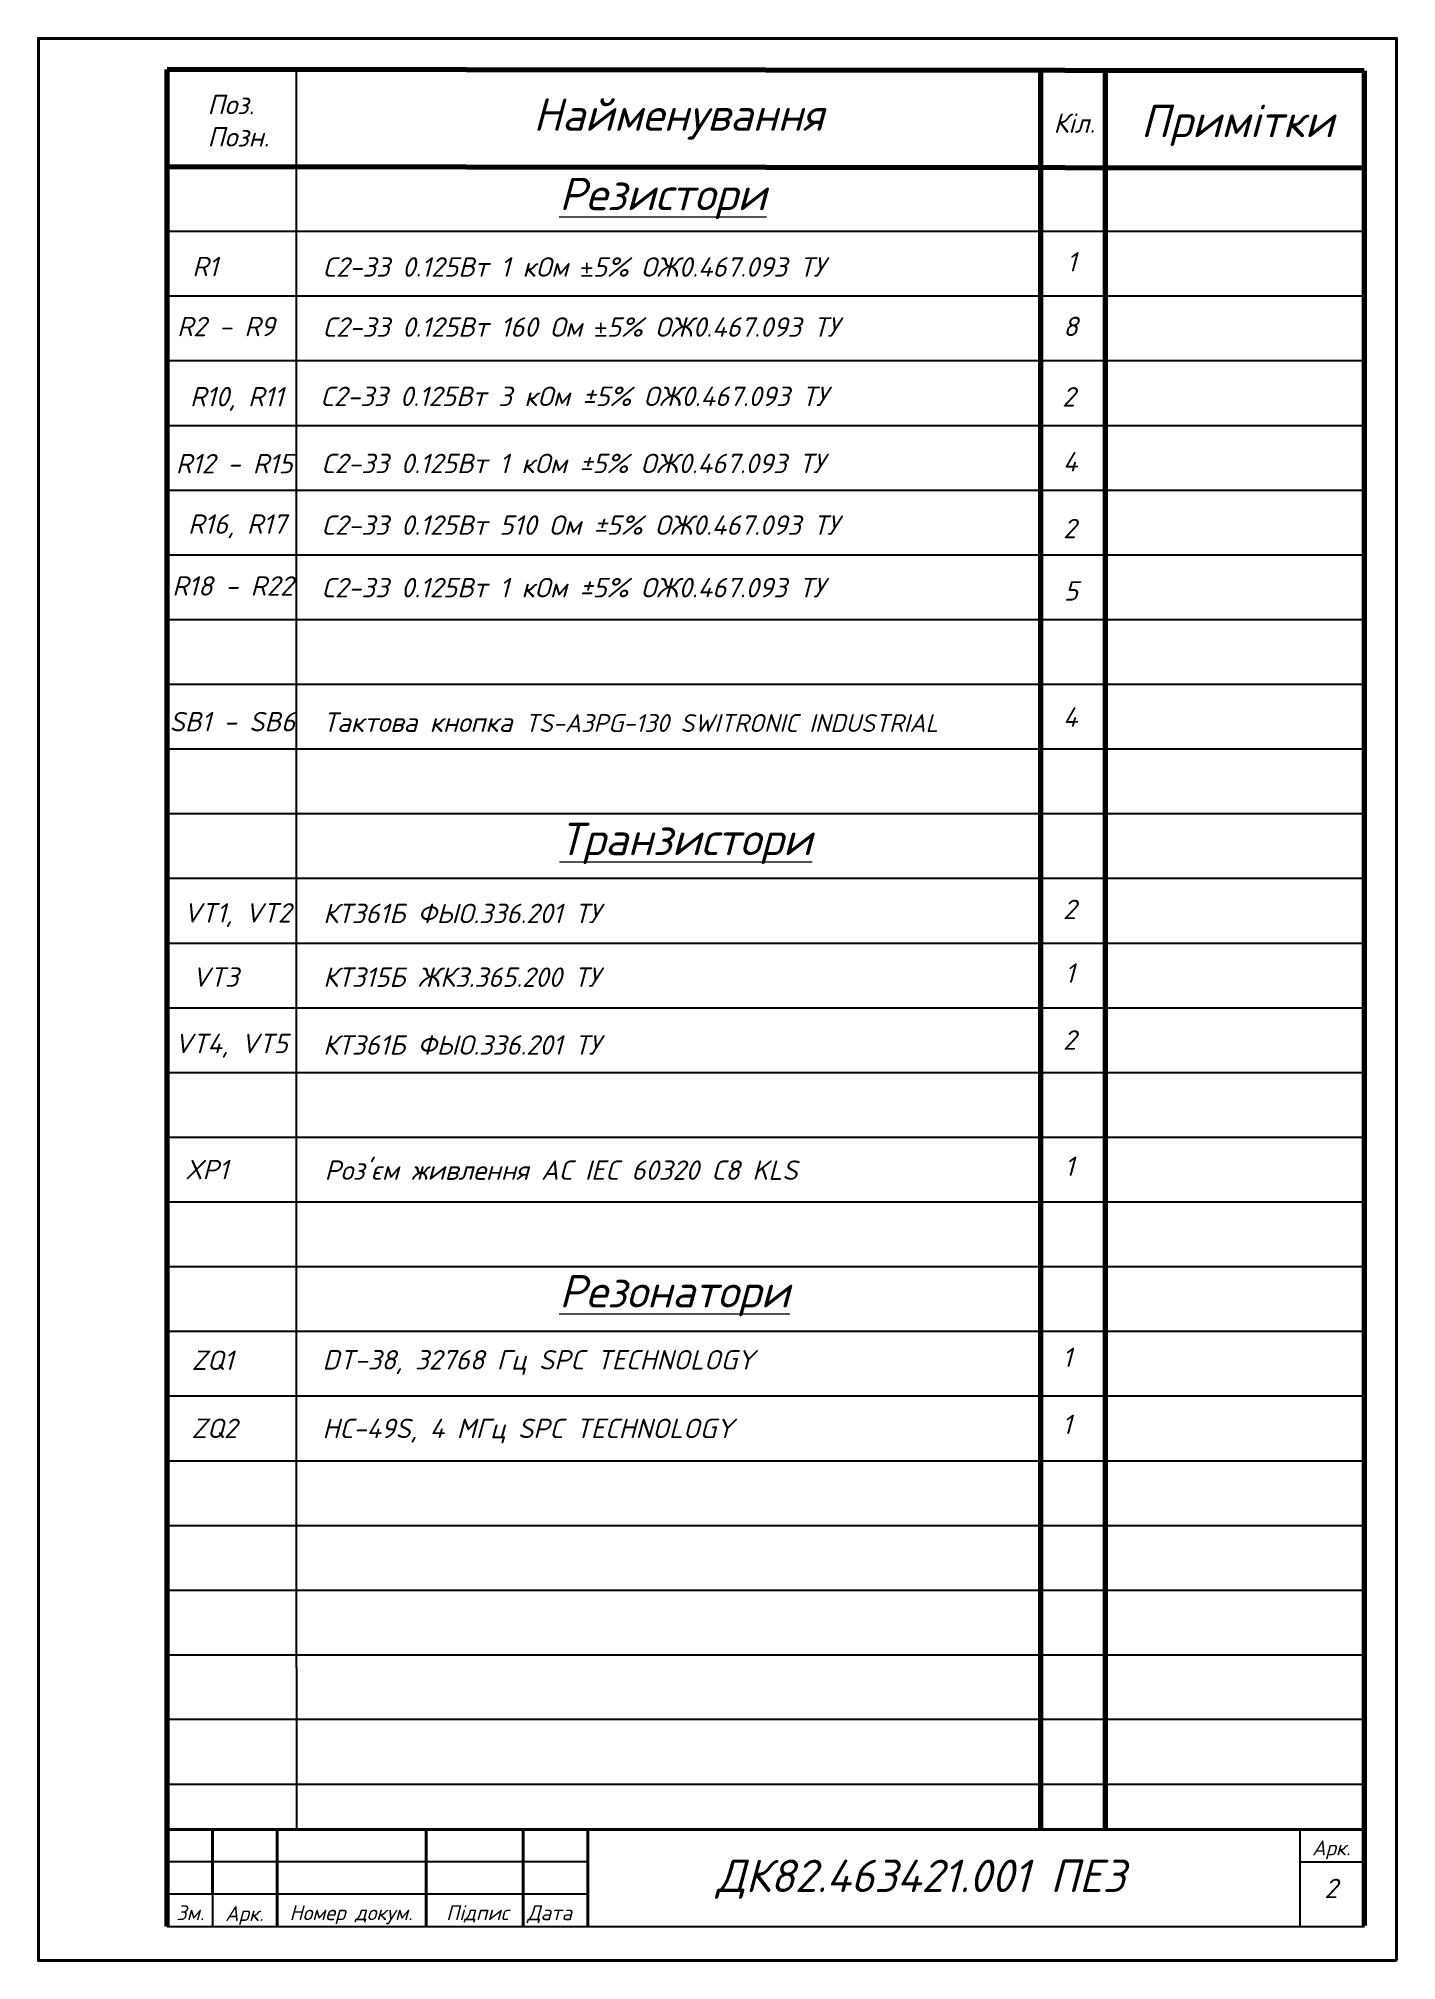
# Paper-space layout 'Лист2' of a CAD drawing. Header units: millimetres. Extents: x 0 to 210, y 0 to 297.
import ezdxf

# ---------------------------------------------------------------- set-up
doc = ezdxf.new("R2010")
doc.units = ezdxf.units.MM
doc.linetypes.add('CENTER', pattern=[50.8, 31.75, -6.35, 6.35, -6.35])
doc.layers.add('Оси', color=7, linetype='CENTER', lineweight=0)
doc.layers.add('Основная', color=7, linetype='Continuous', lineweight=40)
doc.styles.get("Standard").update_dxf_attribs({"font": 'arial.ttf'})
doc.styles.add('стиль1', font='isocpeui.ttf')

psp = doc.layouts.new('Лист2')

# ---------------------------------------------------------------- linework, layer by layer
at = {"lineweight": 70}
for p, q in [((19.89, 5.25), (19.89, 292.25)), ((204.86, 292.05), (19.89, 292.25)), ((154.89, 20.28), (154.89, 292.1)), ((164.89, 20.28), (164.89, 292.09)), ((204.86, 292.05), (204.86, 5.41)), ((19.86, 277.25), (204.86, 277.05))]:
    psp.add_line(p, q, dxfattribs=at)
for p, q in [((39.89, 45.28), (39.89, 292.22)), ((19.86, 267.25), (204.86, 267.25)), ((19.86, 257.25), (204.86, 257.25)), ((19.86, 247.25), (204.86, 247.25)), ((19.86, 237.25), (204.86, 237.25)), ((39.91, 237.22), (43.91, 237.22)), ((19.86, 227.25), (204.86, 227.25)), ((19.87, 217.25), (204.86, 217.25)), ((19.87, 207.25), (204.86, 207.25)), ((19.87, 197.25), (204.86, 197.25)), ((19.87, 187.25), (204.86, 187.25)), ((19.87, 177.25), (204.86, 177.25)), ((19.87, 167.25), (204.86, 167.25)), ((19.87, 157.25), (204.86, 157.25)), ((19.88, 147.25), (204.86, 147.25)), ((19.88, 137.25), (204.86, 137.25)), ((19.88, 127.25), (204.86, 127.25)), ((19.88, 117.25), (204.86, 117.25)), ((19.88, 107.25), (204.86, 107.25)), ((19.88, 97.25), (204.86, 97.25)), ((19.88, 87.25), (204.86, 87.25)), ((19.89, 77.25), (204.86, 77.25)), ((19.89, 67.25), (204.86, 67.25)), ((19.89, 57.25), (204.86, 57.25)), ((19.89, 57.25), (19.89, 47.25)), ((19.89, 47.25), (204.89, 47.25)), ((39.89, 45.28), (39.89, 20.28)), ((204.89, 47.25), (204.89, 37.25)), ((204.89, 37.25), (19.89, 37.25)), ((19.89, 37.25), (19.89, 27.25)), ((19.89, 27.25), (204.89, 27.25)), ((39.89, 20.28), (39.89, 20.28)), ((154.89, 20.28), (154.89, 20.28)), ((164.89, 20.28), (164.89, 20.28)), ((204.89, 20.25), (194.89, 20.25)), ((194.89, 20.25), (194.89, 5.25)), ((194.89, 20.25), (194.89, 15.25)), ((84.89, 15.25), (19.89, 15.25)), ((194.89, 15.25), (204.89, 15.25)), ((204.89, 15.25), (204.89, 15.25)), ((84.89, 10.25), (19.89, 10.25)), ((19.89, 10.25), (19.89, 5.25)), ((26.89, 10.25), (26.89, 5.25)), ((19.89, 5.25), (204.89, 5.25)), ((194.89, 5.25), (194.89, 5.25)), ((204.89, 5.25), (204.89, 5.25))]:
    psp.add_line(p, q)
at = {"layer": 'Основная'}
for p, q in [((19.89, 60.28), (19.89, 5.28)), ((19.89, 20.25), (204.89, 20.25)), ((26.89, 10.25), (26.89, 20.25)), ((36.89, 20.25), (36.89, 5.28)), ((59.89, 5.28), (59.89, 20.25)), ((74.89, 20.25), (74.89, 5.28)), ((84.89, 20.25), (84.89, 5.28))]:
    psp.add_line(p, q, dxfattribs=at)
psp.add_lwpolyline([(209.86, 0), (0, 0), (0, 292), (0, 297), (0, 297.04), (209.86, 297.04), (209.86, 297), (209.86, 0)], dxfattribs=at)

# ---------------------------------------------------------------- texts
at = {"insert": (43.89, 83.74), "char_height": 3, "width": 71.654, "attachment_point": 1}
psp.add_mtext('{\\fISOCPEUR|b0|i1|c0|p34;HC-49S, 4 \\fISOCPEUR|b0|i1|c204|p34;МГц\\fISOCPEUR|b0|i1|c0|p34; SPC TECHNOLOGY\\fISOCPEUR|b0|i1|c204|p34; }', dxfattribs=at)
at = {"lineweight": 80, "insert": (104.75, 15.59), "char_height": 5, "attachment_point": 1, "style": 'стиль1'}
psp.add_mtext_dynamic_manual_height_columns('ДК82.463421.001 ПЕЗ', width=81.8678, gutter_width=12.5, heights=[0], dxfattribs=at)
at = {"layer": 'Оси', "attachment_point": 1, "style": 'стиль1'}
for s, insert, char_height in [('Поз.^JПозн.', (26.11, 288.33), 3), ('Найменування', (76.46, 287.77), 5), ('Кіл.', (156.85, 285.45), 3), ('Примітки', (170.34, 286.78), 5), ('1', (158.61, 154.11), 3), ('1', (158.21, 94.72), 3), ('1', (158.17, 84.37), 3), ('2', (198.7, 12.65), 3), ('Зм.', (21.29, 8.54), 2.3), ('Номер докум.', (38.79, 8.54), 2.3), ('Підпис', (62.99, 8.54), 2.3), ('Дата', (75.52, 8.54), 2.3)]:
    psp.add_mtext(s, dxfattribs=dict(at, insert=insert, char_height=char_height))
at = {"layer": 'Оси', "attachment_point": 1}
for s, insert, char_height in [('{\\fISOCPEUR|b0|i1|c204|p34;\\LРезистори}', (80.46, 275.49), 5), ('{\\fISOCPEUR|b0|i1|c0|p34;R1}', (23.76, 263.29), 3), ('{\\fISOCPEUR|b0|i1|c204|p34;С2-33 0.125Вт 1 кОм \\fArial|b0|i1|c204|p34;\\H0.83333x;±\\fISOCPEUR|b0|i1|c204|p34;\\H1.2x;5% ОЖ0.467.093 ТУ   }', (43.96, 263.22), 3), ('{\\fISOCPEUR|b0|i1|c204|p34;1}', (158.89, 264.02), 3), ('{\\fISOCPEUR|b0|i1|c0|p34;R2\\fISOCPEUR|b0|i1|c204|p34; \\fISOCPEUR|b0|i1|c0|p34;-\\fISOCPEUR|b0|i1|c204|p34; \\fISOCPEUR|b0|i1|c0|p34;R9}', (21.42, 254.02), 3), ('{\\fISOCPEUR|b0|i1|c204|p34;С2-33 0.125Вт 160 Ом \\fArial|b0|i1|c204|p34;\\H0.83333x;±\\fISOCPEUR|b0|i1|c204|p34;\\H1.2x;5% ОЖ0.467.093 ТУ   }', (43.96, 253.94), 3), ('{\\fISOCPEUR|b0|i1|c204|p34;8}', (158.35, 254.04), 3), ('{\\fISOCPEUR|b0|i1|c0|p34;R1\\fISOCPEUR|b0|i1|c204|p34;0, \\fISOCPEUR|b0|i1|c0|p34;R11}', (23.42, 243.18), 3), ('{\\fISOCPEUR|b0|i1|c204|p34;С2-33 0.125Вт 3 кОм ±5% ОЖ0.467.093 ТУ    }', (43.62, 243.23), 3), ('{\\fISOCPEUR|b0|i1|c204|p34;2}', (158.17, 243.16), 3), ('{\\fISOCPEUR|b0|i1|c0|p34;R12 - R15}', (21.23, 232.83), 3), ('{\\fISOCPEUR|b0|i1|c204|p34;С2-33 0.125Вт 1 кОм ±5% ОЖ0.467.093 ТУ   }', (43.77, 232.86), 3), ('{\\fISOCPEUR|b0|i1|c204|p34;4}', (158.3, 233.12), 3), ('{\\fISOCPEUR|b0|i1|c0|p34;R\\fISOCPEUR|b0|i1|c204|p34;1\\fISOCPEUR|b0|i1|c0|p34;6, R17}', (23.12, 223.49), 3), ('{\\fISOCPEUR|b0|i1|c204|p34;С2-33 0.125Вт 510 Ом ±5% ОЖ0.467.093 ТУ   }', (43.79, 223.33), 3), ('{\\fISOCPEUR|b0|i1|c204|p34;2}', (158.32, 222.8), 3), ('{\\fISOCPEUR|b0|i1|c0|p34;R18 - R22}', (20.67, 213.93), 3), ('{\\fISOCPEUR|b0|i1|c204|p34;С2-33 0.125Вт 1 кОм ±5% ОЖ0.467.093 ТУ   }', (43.79, 213.67), 3), ('{\\fISOCPEUR|b0|i1|c204|p34;5}', (158.47, 213.16), 3), ('{\\fISOCPEUR|b0|i1|c204|p34;4}', (158.31, 193.66), 3), ('{\\fISOCPEUR|b0|i1|c204|p34;Тактова кнопка \\H0.91667x;TS-A3PG-130\\fISOCPEUR|b0|i1|c0|p34; SWITRONIC INDUSTRIAL}', (44.01, 192.87), 3), ('{\\fISOCPEUR|b0|i1|c204|p34;\\LТранзистори}', (80.49, 175.82), 5), ('{\\fISOCPEUR|b0|i1|c0|p34;VT1, VT\\fISOCPEUR|b0|i1|c204|p34;2}', (22.42, 163.41), 3), ('{\\fISOCPEUR|b0|i1|c204|p34;2}', (158.32, 163.94), 3), ('{\\fISOCPEUR|b0|i1|c204|p34;КТ361Б ФЫО.336.201 ТУ}', (43.99, 163.32), 3), ('{\\fISOCPEUR|b0|i1|c0|p34;VT\\fISOCPEUR|b0|i1|c204|p34;3}', (23.75, 153.49), 3), ('{\\fISOCPEUR|b0|i1|c204|p34;КТ315Б ЖКЗ.365.200 ТУ}', (43.99, 153.47), 3), ('{\\fISOCPEUR|b0|i1|c204|p34;КТ361Б ФЫО.336.201 ТУ}', (43.99, 142.99), 3), ('{\\fISOCPEUR|b0|i1|c204|p34;2}', (158.31, 143.77), 3), ('{\\fISOCPEUR|b0|i1|c0|p34;XP1}', (22.65, 123.74), 3), ("{\\fISOCPEUR|b0|i1|c204|p34;Роз\\fISOCPEUR|b0|i1|c0|p34;'\\fISOCPEUR|b0|i1|c204|p34;єм живлення \\fISOCPEUR|b0|i1|c0|p34;AC IEC 60320 C8 KLS}", (44.21, 123.65), 3), ('{\\fISOCPEUR|b0|i1|c204|p34;1}', (158.55, 124.26), 3), ('{\\fISOCPEUR|b0|i1|c204|p34;\\LРезонатори}', (80.47, 105.93), 5), ('{\\fISOCPEUR|b0|i1|c0|p34;ZQ1}', (23.65, 94.27), 3), ('{\\fISOCPEUR|b0|i1|c204|p34;DT-38, 32768 Гц\\fISOCPEUR|b0|i1|c0|p34; SPC TECHNOLOGY}', (43.89, 94.34), 3), ('{\\fISOCPEUR|b0|i1|c0|p34;ZQ\\fISOCPEUR|b0|i1|c204|p34;2}', (23.65, 83.75), 3), ('{\\fISOCPEUR|b0|i1|c204|p34;Арк.}', (28.85, 8.42), 2.3)]:
    psp.add_mtext(s, dxfattribs=dict(at, insert=insert, char_height=char_height))
at = {"layer": 'Оси', "char_height": 3, "attachment_point": 1}
for s, insert, width in [('{\\fISOCPEUR|b0|i1|c0|p34;SB1 - SB6}', (20.25, 192.96), 20.1444), ('{\\fISOCPEUR|b0|i1|c0|p34;VT\\fISOCPEUR|b0|i1|c204|p34;4\\fISOCPEUR|b0|i1|c0|p34;, VT\\fISOCPEUR|b0|i1|c204|p34;5}', (21.04, 143.23), 24.7342)]:
    psp.add_mtext(s, dxfattribs=dict(at, insert=insert, width=width))
at = {"layer": 'Оси', "insert": (196.81, 18.56), "char_height": 2.3, "width": 20.5864, "attachment_point": 1, "style": 'стиль1'}
psp.add_mtext('\\pxql;Арк.', dxfattribs=at)

doc.saveas('drawing.dxf')
